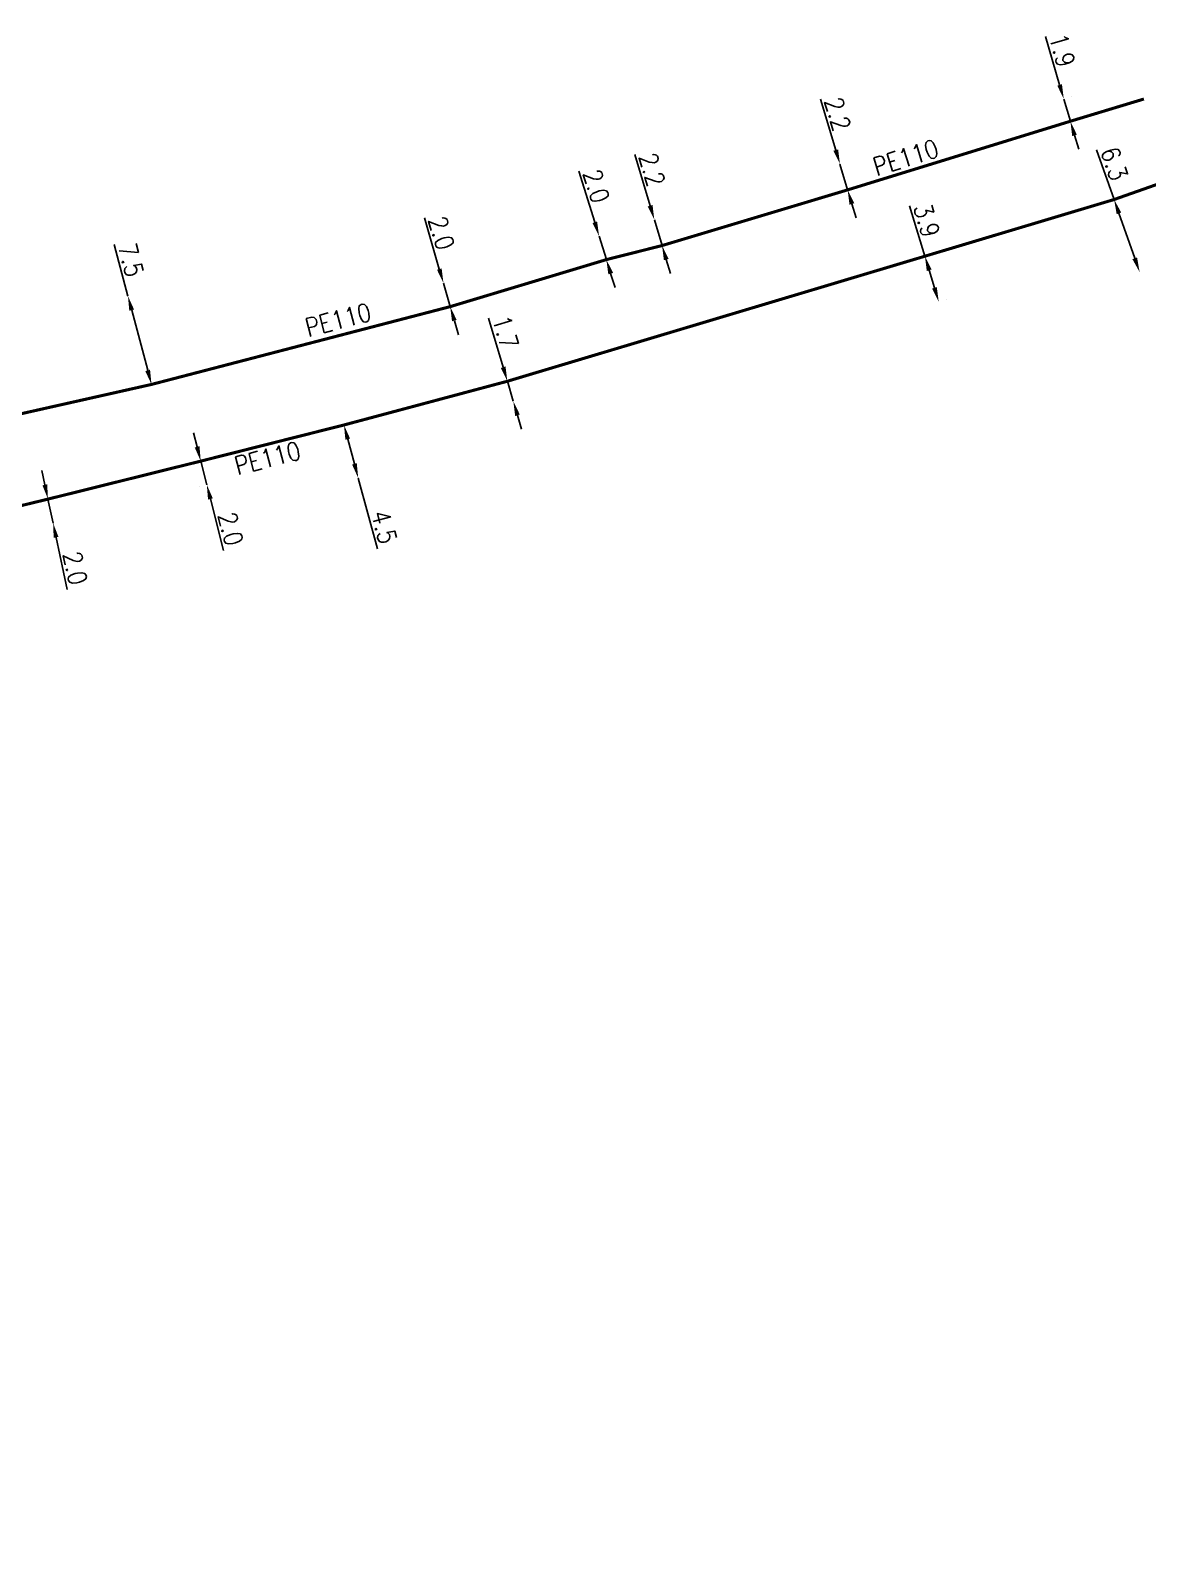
# Model space of a CAD drawing. Header units: millimetres. Extents: x 147000 to 147997, y 130417 to 131006.
# Drawn here: x 147256.1 to 147347.6, y 130881.8 to 131005.6 of the extents above; entities that cross this region are included whole.
import ezdxf

# ---------------------------------------------------------------- set-up
doc = ezdxf.new("R2010")
doc.units = ezdxf.units.MM
doc.header["$PDMODE"] = 34
doc.linetypes.add('L_100_PE', pattern=[14, 10, -1.5, 1, -1.5])
doc.layers.get('Defpoints').update_dxf_attribs({"linetype": 'CONTINUOUS'})
doc.layers.add('L_140', color=3, linetype='CONTINUOUS')
doc.styles.get("Standard").update_dxf_attribs({"font": 'romans.shx', "width": 0.85})
doc.dimstyles.get("Standard").update_dxf_attribs({"dimtxt": 1.5, "dimasz": 1.2, "dimexe": 0.625, "dimexo": 0.625, "dimgap": 0.25, "dimtad": 1, "dimdec": 1, "dimzin": 0, "dimdsep": 46, "dimtxsty": 'Standard', "dimcen": -0.5, "dimadec": 0, "dimazin": 0, "dimtfac": 1, "dimtdec": 1, "dimtmove": 0, "dimatfit": 3, "dimfxl": 0, "dimtolj": 1, "dimtzin": 0, "dimarcsym": 0})

# ---------------------------------------------------------------- blocks, each defined once
blk = doc.blocks.new('*D53')
at = {"layer": 'Defpoints', "color": 0, "linetype": 'Continuous', "transparency": 16777216}
for p in [(147340.76, 131000), (147340.76, 131000), (147341.3, 130998.18)]:
    blk.add_point(p, dxfattribs=at)
at = {"layer": 'L_140', "color": 0, "linetype": 'Continuous', "lineweight": -2, "transparency": 16777216}
for p, q in [((147340.42, 131001.15), (147339.25, 131005.11)), ((147341.3, 130998.18), (147340.76, 131000)), ((147341.36, 131000.18), (147341.36, 131000.18)), ((147341.9, 130998.35), (147341.9, 130998.35)), ((147341.64, 130997.03), (147341.98, 130995.88))]:
    blk.add_line(p, q, dxfattribs=at)
at = {"layer": 'L_140', "color": 0, "linetype": 'Continuous', "transparency": 16777216}
for points in [[(147340.61, 131001.21), (147340.23, 131001.09), (147340.76, 131000)], [(147341.83, 130997.08), (147341.45, 130996.97), (147341.3, 130998.18)]]:
    blk.add_solid(points, dxfattribs=at)
at = {"layer": 'L_140', "color": 0, "linetype": 'Continuous', "transparency": 16777216, "insert": (147340.63, 131003.99), "char_height": 1.5, "attachment_point": 5, "rotation": 286.4428}
blk.add_mtext('\\A1;1.9', dxfattribs=at)
blk = doc.blocks.new('*D54')
at = {"layer": 'Defpoints', "color": 0, "linetype": 'Continuous', "transparency": 16777216}
for p in [(147322.43, 130994.67), (147322.43, 130994.67), (147323.06, 130992.56)]:
    blk.add_point(p, dxfattribs=at)
at = {"layer": 'L_140', "color": 0, "linetype": 'Continuous', "lineweight": -2, "transparency": 16777216}
for p, q in [((147322.08, 130995.81), (147320.83, 131000)), ((147323.06, 130992.56), (147322.43, 130994.67)), ((147322.46, 130992.38), (147322.46, 130992.38)), ((147323.41, 130991.41), (147323.75, 130990.26))]:
    blk.add_line(p, q, dxfattribs=at)
at = {"layer": 'L_140', "color": 0, "linetype": 'Continuous', "transparency": 16777216}
for points in [[(147322.28, 130995.87), (147321.89, 130995.76), (147322.43, 130994.67)], [(147323.6, 130991.47), (147323.21, 130991.35), (147323.06, 130992.56)]]:
    blk.add_solid(points, dxfattribs=at)
at = {"layer": 'L_140', "color": 0, "linetype": 'Continuous', "transparency": 16777216, "insert": (147322.24, 130998.77), "char_height": 1.5, "attachment_point": 5, "rotation": 286.6944}
blk.add_mtext('\\A1;2.2', dxfattribs=at)
blk = doc.blocks.new('*D55')
at = {"layer": 'Defpoints', "color": 0, "linetype": 'Continuous', "transparency": 16777216}
for p in [(147307.23, 130990.11), (147307.23, 130990.11), (147307.86, 130988)]:
    blk.add_point(p, dxfattribs=at)
at = {"layer": 'L_140', "color": 0, "linetype": 'Continuous', "lineweight": -2, "transparency": 16777216}
for p, q in [((147306.88, 130991.26), (147305.63, 130995.45)), ((147307.86, 130988), (147307.23, 130990.11)), ((147308.21, 130986.85), (147308.55, 130985.71))]:
    blk.add_line(p, q, dxfattribs=at)
at = {"layer": 'L_140', "color": 0, "linetype": 'Continuous', "transparency": 16777216}
for points in [[(147307.08, 130991.32), (147306.69, 130991.2), (147307.23, 130990.11)], [(147308.4, 130986.91), (147308.01, 130986.8), (147307.86, 130988)]]:
    blk.add_solid(points, dxfattribs=at)
at = {"layer": 'L_140', "color": 0, "linetype": 'Continuous', "transparency": 16777216, "insert": (147307.04, 130994.22), "char_height": 1.5, "attachment_point": 5, "rotation": 286.6949}
blk.add_mtext('\\A1;2.2', dxfattribs=at)
blk = doc.blocks.new('*D56')
at = {"layer": 'Defpoints', "color": 0, "linetype": 'Continuous', "transparency": 16777216}
for p in [(147302.71, 130988.76), (147302.71, 130988.76), (147303.3, 130986.85)]:
    blk.add_point(p, dxfattribs=at)
at = {"layer": 'L_140', "color": 0, "linetype": 'Continuous', "lineweight": -2, "transparency": 16777216}
for p, q in [((147302.35, 130989.91), (147301.05, 130994.08)), ((147303.3, 130986.85), (147302.71, 130988.76)), ((147303.65, 130985.7), (147304.01, 130984.56))]:
    blk.add_line(p, q, dxfattribs=at)
at = {"layer": 'L_140', "color": 0, "linetype": 'Continuous', "transparency": 16777216}
for points in [[(147302.54, 130989.97), (147302.16, 130989.85), (147302.71, 130988.76)], [(147303.85, 130985.76), (147303.46, 130985.65), (147303.3, 130986.85)]]:
    blk.add_solid(points, dxfattribs=at)
at = {"layer": 'L_140', "color": 0, "linetype": 'Continuous', "transparency": 16777216, "insert": (147302.48, 130992.86), "char_height": 1.5, "attachment_point": 5, "rotation": 287.2557}
blk.add_mtext('\\A1;2.0', dxfattribs=at)
blk = doc.blocks.new('*D57')
at = {"layer": 'Defpoints', "color": 0, "linetype": 'Continuous', "transparency": 16777216}
for p in [(147289.96, 130984.92), (147289.96, 130984.92), (147290.51, 130983)]:
    blk.add_point(p, dxfattribs=at)
at = {"layer": 'L_140', "color": 0, "linetype": 'Continuous', "lineweight": -2, "transparency": 16777216}
for p, q in [((147289.62, 130986.08), (147288.4, 130990.27)), ((147290.51, 130983), (147289.96, 130984.92)), ((147291.11, 130983.18), (147291.11, 130983.18)), ((147290.85, 130981.85), (147291.19, 130980.7))]:
    blk.add_line(p, q, dxfattribs=at)
at = {"layer": 'L_140', "color": 0, "linetype": 'Continuous', "transparency": 16777216}
for points in [[(147289.81, 130986.13), (147289.43, 130986.02), (147289.96, 130984.92)], [(147291.04, 130981.91), (147290.66, 130981.8), (147290.51, 130983)]]:
    blk.add_solid(points, dxfattribs=at)
at = {"layer": 'L_140', "color": 0, "linetype": 'Continuous', "transparency": 16777216, "insert": (147289.8, 130989.03), "char_height": 1.5, "attachment_point": 5, "rotation": 286.2294}
blk.add_mtext('\\A1;2.0', dxfattribs=at)
blk = doc.blocks.new('*D58')
at = {"layer": 'Defpoints', "color": 0, "linetype": 'Continuous', "transparency": 16777216}
for p in [(147264.12, 130983.87), (147264.12, 130983.87), (147266.05, 130976.63)]:
    blk.add_point(p, dxfattribs=at)
at = {"layer": 'L_140', "color": 0, "linetype": 'Continuous', "lineweight": -2, "transparency": 16777216}
for p, q in [((147264.12, 130983.87), (147262.99, 130988.1)), ((147265.74, 130977.79), (147264.43, 130982.71)), ((147266.65, 130976.79), (147266.65, 130976.79))]:
    blk.add_line(p, q, dxfattribs=at)
at = {"layer": 'L_140', "color": 0, "linetype": 'Continuous', "transparency": 16777216}
for points in [[(147264.62, 130982.77), (147264.23, 130982.66), (147264.12, 130983.87)], [(147265.93, 130977.84), (147265.54, 130977.73), (147266.05, 130976.63)]]:
    blk.add_solid(points, dxfattribs=at)
at = {"layer": 'L_140', "color": 0, "linetype": 'Continuous', "transparency": 16777216, "insert": (147264.37, 130986.82), "char_height": 1.5, "attachment_point": 5, "rotation": 284.9062}
blk.add_mtext('\\A1;7.5', dxfattribs=at)
blk = doc.blocks.new('*D60')
at = {"layer": 'Defpoints', "color": 0, "linetype": 'Continuous', "transparency": 16777216}
for p in [(147257.57, 130967.24), (147257.99, 130965.28), (147257.99, 130965.28)]:
    blk.add_point(p, dxfattribs=at)
at = {"layer": 'L_140', "color": 0, "linetype": 'Continuous', "lineweight": -2, "transparency": 16777216}
for p, q in [((147257.32, 130968.41), (147257.07, 130969.59)), ((147257.57, 130967.24), (147257.99, 130965.28)), ((147258.24, 130964.11), (147259.15, 130959.83))]:
    blk.add_line(p, q, dxfattribs=at)
at = {"layer": 'L_140', "color": 0, "linetype": 'Continuous', "transparency": 16777216}
for points in [[(147257.51, 130968.45), (147257.12, 130968.37), (147257.57, 130967.24)], [(147258.43, 130964.15), (147258.04, 130964.07), (147257.99, 130965.28)]]:
    blk.add_solid(points, dxfattribs=at)
at = {"layer": 'L_140', "color": 0, "linetype": 'Continuous', "transparency": 16777216, "insert": (147259.8, 130961.59), "char_height": 1.5, "attachment_point": 5, "rotation": 282.039}
blk.add_mtext('\\A1;2.0', dxfattribs=at)
blk = doc.blocks.new('*D61')
at = {"layer": 'Defpoints', "color": 0, "linetype": 'Continuous', "transparency": 16777216}
for p in [(147270.08, 130970.35), (147270.58, 130968.42), (147270.58, 130968.42)]:
    blk.add_point(p, dxfattribs=at)
at = {"layer": 'L_140', "color": 0, "linetype": 'Continuous', "lineweight": -2, "transparency": 16777216}
for p, q in [((147269.79, 130971.52), (147269.49, 130972.68)), ((147270.08, 130970.35), (147270.58, 130968.42)), ((147269.97, 130968.26), (147269.97, 130968.26)), ((147270.87, 130967.25), (147271.95, 130963.02))]:
    blk.add_line(p, q, dxfattribs=at)
at = {"layer": 'L_140', "color": 0, "linetype": 'Continuous', "transparency": 16777216}
for points in [[(147269.98, 130971.57), (147269.59, 130971.47), (147270.08, 130970.35)], [(147271.07, 130967.3), (147270.68, 130967.2), (147270.58, 130968.42)]]:
    blk.add_solid(points, dxfattribs=at)
at = {"layer": 'L_140', "color": 0, "linetype": 'Continuous', "transparency": 16777216, "insert": (147272.53, 130964.8), "char_height": 1.5, "attachment_point": 5, "rotation": 284.2845}
blk.add_mtext('\\A1;2.0', dxfattribs=at)
blk = doc.blocks.new('*D62')
at = {"layer": 'Defpoints', "color": 0, "linetype": 'Continuous', "transparency": 16777216}
for p in [(147281.81, 130973.31), (147282.98, 130968.96), (147282.98, 130968.96)]:
    blk.add_point(p, dxfattribs=at)
at = {"layer": 'L_140', "color": 0, "linetype": 'Continuous', "lineweight": -2, "transparency": 16777216}
for p, q in [((147282.41, 130973.47), (147282.41, 130973.47)), ((147282.12, 130972.15), (147282.67, 130970.12)), ((147282.98, 130968.96), (147284.55, 130963.17))]:
    blk.add_line(p, q, dxfattribs=at)
at = {"layer": 'L_140', "color": 0, "linetype": 'Continuous', "transparency": 16777216}
for points in [[(147282.31, 130972.2), (147281.93, 130972.1), (147281.81, 130973.31)], [(147282.86, 130970.18), (147282.48, 130970.07), (147282.98, 130968.96)]]:
    blk.add_solid(points, dxfattribs=at)
at = {"layer": 'L_140', "color": 0, "linetype": 'Continuous', "transparency": 16777216, "insert": (147285.1, 130964.96), "char_height": 1.5, "attachment_point": 5, "rotation": 285.1566}
blk.add_mtext('\\A1;4.5', dxfattribs=at)
blk = doc.blocks.new('*D63')
at = {"layer": 'Defpoints', "color": 0, "linetype": 'Continuous', "transparency": 16777216}
for p in [(147344.88, 130991.77), (147346.97, 130985.83), (147346.97, 130985.83)]:
    blk.add_point(p, dxfattribs=at)
at = {"layer": 'L_140', "color": 0, "linetype": 'Continuous', "lineweight": -2, "transparency": 16777216}
for p, q in [((147344.88, 130991.77), (147343.44, 130995.84)), ((147346.57, 130986.96), (147345.27, 130990.64))]:
    blk.add_line(p, q, dxfattribs=at)
at = {"layer": 'L_140', "color": 0, "linetype": 'Continuous', "transparency": 16777216}
for points in [[(147345.46, 130990.71), (147345.09, 130990.57), (147344.88, 130991.77)], [(147346.76, 130987.03), (147346.38, 130986.89), (147346.97, 130985.83)]]:
    blk.add_solid(points, dxfattribs=at)
at = {"layer": 'L_140', "color": 0, "linetype": 'Continuous', "transparency": 16777216, "insert": (147344.9, 130994.7), "char_height": 1.5, "attachment_point": 5, "rotation": 289.4008}
blk.add_mtext('\\A1;6.3', dxfattribs=at)
blk = doc.blocks.new('*D68')
at = {"layer": 'Defpoints', "color": 0, "linetype": 'Continuous', "transparency": 16777216}
for p in [(147329.39, 130987.13), (147330.52, 130983.39), (147330.52, 130983.39)]:
    blk.add_point(p, dxfattribs=at)
at = {"layer": 'L_140', "color": 0, "linetype": 'Continuous', "lineweight": -2, "transparency": 16777216}
for p, q in [((147329.39, 130987.13), (147328.13, 130991.25)), ((147329.98, 130987.31), (147329.98, 130987.31)), ((147330.17, 130984.54), (147329.73, 130985.98)), ((147331.12, 130983.58), (147331.12, 130983.58))]:
    blk.add_line(p, q, dxfattribs=at)
at = {"layer": 'L_140', "color": 0, "linetype": 'Continuous', "transparency": 16777216}
for points in [[(147329.93, 130986.04), (147329.54, 130985.92), (147329.39, 130987.13)], [(147330.36, 130984.6), (147329.98, 130984.48), (147330.52, 130983.39)]]:
    blk.add_solid(points, dxfattribs=at)
at = {"layer": 'L_140', "color": 0, "linetype": 'Continuous', "transparency": 16777216, "insert": (147329.54, 130990.05), "char_height": 1.5, "attachment_point": 5, "rotation": 286.8737}
blk.add_mtext('\\A1;3.9', dxfattribs=at)
blk = doc.blocks.new('*D69')
at = {"layer": 'Defpoints', "color": 0, "linetype": 'Continuous', "transparency": 16777216}
for p in [(147295.19, 130976.89), (147295.68, 130975.26), (147295.68, 130975.26)]:
    blk.add_point(p, dxfattribs=at)
at = {"layer": 'L_140', "color": 0, "linetype": 'Continuous', "lineweight": -2, "transparency": 16777216}
for p, q in [((147294.85, 130978.04), (147293.66, 130982.06)), ((147295.68, 130975.26), (147295.19, 130976.89)), ((147296.02, 130974.11), (147296.36, 130972.96))]:
    blk.add_line(p, q, dxfattribs=at)
at = {"layer": 'L_140', "color": 0, "linetype": 'Continuous', "transparency": 16777216}
for points in [[(147295.04, 130978.1), (147294.66, 130977.98), (147295.19, 130976.89)], [(147296.21, 130974.17), (147295.83, 130974.05), (147295.68, 130975.26)]]:
    blk.add_solid(points, dxfattribs=at)
at = {"layer": 'L_140', "color": 0, "linetype": 'Continuous', "transparency": 16777216, "insert": (147295.05, 130980.91), "char_height": 1.5, "attachment_point": 5, "rotation": 286.5074}
blk.add_mtext('\\A1;1.7', dxfattribs=at)

msp = doc.modelspace()

# ---------------------------------------------------------------- linework, layer by layer
at = {"layer": 'L_140', "linetype": 'L_100_PE', "flags": 128}
for points in [[(147374.03, 131000, 0.25, 0.25, 0), (147366.26, 130997.64, 0.25, 0.25, 0), (147362.98, 130997.19, 0.25, 0.25, 0), (147361.96, 130997.01, 0.25, 0.25, 0), (147348.51, 130993.05, 0.25, 0.25, 0), (147344.88, 130991.77, 0.25, 0.25, 0), (147329.39, 130987.13, 0.25, 0.25, 0), (147295.19, 130976.89, 0.25, 0.25, 0), (147281.81, 130973.31, 0.25, 0.25, 0), (147270.08, 130970.35, 0.25, 0.25, 0), (147257.57, 130967.24, 0.25, 0.25, 0), (147257.57, 130967.24, 0.25, 0.25, 0), (147245.19, 130964.23, 0.25, 0.25, 0), (147228.5, 130960.03, 0.25, 0.25, 0), (147224.93, 130959.14, 0.25, 0.25, 0), (147215.67, 130957, 0.25, 0.25, 0), (147210.46, 130955, 0.25, 0.25, 0), (147205.67, 130952.49, 0.25, 0.25, 0), (147204.04, 130950.68, 0.25, 0.25, 0), (147202.67, 130949.06, 0.25, 0.25, 0), (147200.35, 130945.71, 0.25, 0.25, 0), (147198.92, 130942.43, 0.25, 0.25, 0), (147197.8, 130937.98, 0.25, 0.25, 0), (147197.61, 130934.04, 0.25, 0.25, 0), (147197.6, 130925.95, 0.25, 0.25, 0), (147197.65, 130913.67, 0.25, 0.25, 0), (147198.25, 130902.02, 0.25, 0.25, 0), (147198.25, 130902.02, 0.25, 0.25, 0), (147199.74, 130889.27, 0.25, 0.25, 0), (147199.8, 130888.81, 0.25, 0.25, 0), (147198.49, 130887.72, 0.25, 0.25, 0), (147199, 130883.53, 0.25, 0.25, 0), (147199.2, 130881.91, 0, 0, 0)], [(147347.32, 131000, 0.25, 0.25, 0), (147341.3, 130998.18, 0.25, 0.25, 0), (147323.06, 130992.56, 0.25, 0.25, 0), (147307.86, 130988, 0.25, 0.25, 0), (147303.3, 130986.85, 0.25, 0.25, 0), (147290.51, 130983, 0.25, 0.25, 0), (147266.05, 130976.63, 0.25, 0.25, 0), (147254.57, 130974.05, 0.25, 0.25, 0), (147254.57, 130974.05, 0.25, 0.25, 0), (147240.01, 130970.69, 0.25, 0.25, 0), (147231.57, 130968.26, 0.25, 0.25, 0), (147226.79, 130966.83, 0.25, 0.25, 0), (147225.14, 130966.48, 0.25, 0.25, 0), (147219.04, 130967.14, 0.25, 0.25, 0), (147217.31, 130968.08, 0.25, 0.25, 0), (147214.79, 130974.17, 0.25, 0.25, 0), (147213.8, 130979.91, 0.25, 0.25, 0), (147213.58, 130981.62, 0.25, 0.25, 0), (147213.96, 130982.69, 0.25, 0.25, 0), (147218.82, 130996.32, 0.25, 0.25, 0), (147220.23, 131000, 0, 0, 0)]]:
    msp.add_lwpolyline(points, format="xyseb", dxfattribs=at)

# ---------------------------------------------------------------- texts
at = {"layer": 'L_140', "linetype": 'Continuous', "width": 0.85}
for rotation, p in [(17.3813, (147325.43, 130993.68)), (14.6086, (147278.88, 130980.51)), (14.1441, (147273.09, 130969.2))]:
    msp.add_text('PE110', height=1.5, rotation=rotation, dxfattribs=at).set_placement(p)

# ---------------------------------------------------------------- dimensions: what is measured, and where the dimension line sits
at = {"layer": 'L_140', "linetype": 'Continuous'}
for base, p1, p2, angle, picture, middle in [((147340.76, 131000), (147341.3, 130998.18), (147340.76, 131000), 286.4428, '*D53', (147339.67, 131003.71)), ((147322.43, 130994.67), (147323.06, 130992.56), (147322.43, 130994.67), 286.6944, '*D54', (147321.28, 130998.48)), ((147307.23, 130990.11), (147307.86, 130988), (147307.23, 130990.11), 286.6949, '*D55', (147306.08, 130993.93)), ((147346.97, 130985.83), (147344.88, 130991.77), (147346.97, 130985.83), 109.4008, '*D63', (147343.96, 130994.37)), ((147302.71, 130988.76), (147303.3, 130986.85), (147302.71, 130988.76), 287.2557, '*D56', (147301.52, 130992.57)), ((147289.96, 130984.92), (147290.51, 130983), (147289.96, 130984.92), 286.2294, '*D57', (147288.84, 130988.75)), ((147330.52, 130983.39), (147329.39, 130987.13), (147330.52, 130983.39), 106.8737, '*D68', (147328.59, 130989.76)), ((147264.12, 130983.87), (147266.05, 130976.63), (147264.12, 130983.87), 284.9062, '*D58', (147263.4, 130986.57)), ((147295.68, 130975.26), (147295.19, 130976.89), (147295.68, 130975.26), 106.5074, '*D69', (147294.09, 130980.62)), ((147282.98, 130968.96), (147281.81, 130973.31), (147282.98, 130968.96), 105.1566, '*D62', (147284.14, 130964.7)), ((147270.58, 130968.42), (147270.08, 130970.35), (147270.58, 130968.42), 104.2845, '*D61', (147271.56, 130964.55)), ((147257.99, 130965.28), (147257.57, 130967.24), (147257.99, 130965.28), 102.039, '*D60', (147258.82, 130961.39))]:
    dim = msp.add_linear_dim(base=base, p1=p1, p2=p2, angle=angle, dimstyle='Standard', dxfattribs=at)
    dim.commit()
    dim.dimension.update_dxf_attribs({"geometry": picture, "text_midpoint": middle, "dimtype": 160})

doc.saveas('drawing.dxf')
